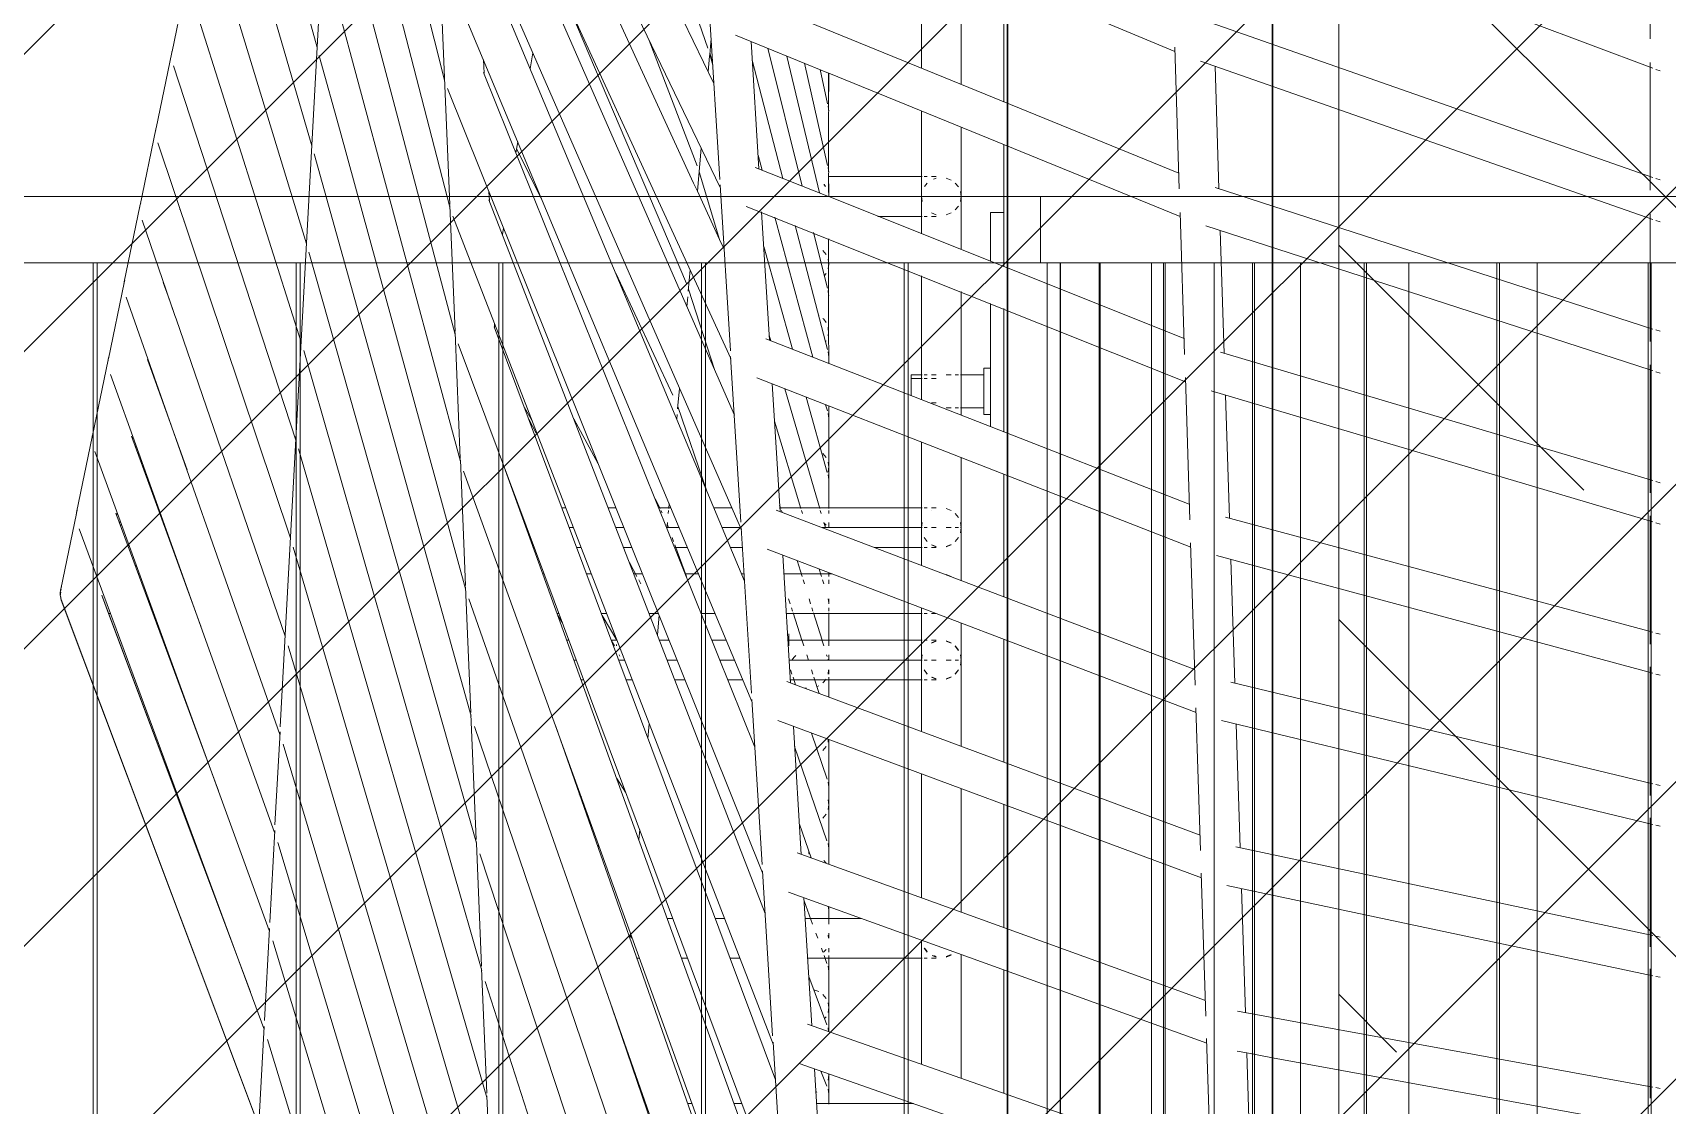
# Model space of a CAD drawing. Header units: millimetres. Extents: x 886808 to 1650903, y -1008069 to 230892.
# Drawn here: x 1018786 to 1020020, y -354646 to -353836 of the extents above; entities that cross this region are included whole.
import ezdxf

# ---------------------------------------------------------------- set-up
doc = ezdxf.new("R2010")
doc.units = ezdxf.units.MM
doc.linetypes.add('ACAD_ISO07W100', pattern=[3, 0, -3])
doc.linetypes.add('CENTER', pattern=[2, 1.25, -0.25, 0.25, -0.25])
doc.layers.get('0').update_dxf_attribs({"lineweight": 0})
for name, color, linetype, lineweight in [('0.NETMANHNHAT-0.05', 251, 'Continuous', 0), ('03- Net Cua- 153', 153, 'Continuous', 9), ('8l NET TO', 8, 'Continuous', 9), ('A-Wall', 113, 'Continuous', 30), ('A_Dim', 8, 'Continuous', 5)]:
    doc.layers.add(name, color=color, linetype=linetype, lineweight=lineweight)

# ---------------------------------------------------------------- blocks, each defined once
blk = doc.blocks.new('A$C62D649C3')
at = {"transparency": 33554636}
for p, q in [((3751.2, 5299.5), (3811.1, 6407.1)), ((3887.8, 6179.9), (4078.4, 5785.4)), ((3892.1, 6102.5), (4083.3, 5706.9)), ((3865.1, 6070.5), (4091.2, 5577.6)), ((3810.5, 6046.4), (3875.1, 5787.9)), ((3718.3, 6031.6), (3779, 5812.4)), ((3792.3, 6029.3), (3879.1, 5691.9)), ((4093.9, 5534.9), (3896.8, 5985.6)), ((3706.4, 5973.4), (3775, 5738.3)), ((3788.4, 5955), (3883.1, 5595.8)), ((4086.8, 5951.3), (4426.4, 5809.6)), ((4063.2, 5710.1), (3962, 5930.6)), ((4441.7, 5926.7), (4787.1, 5796.9)), ((3694.5, 5915.2), (3770.9, 5664.2)), ((4785.1, 5819), (4785.1, 5914.9)), ((4500.1, 5814.9), (4500.1, 5904.8)), ((3875.1, 5789.9), (3871.1, 5885.4)), ((4101.6, 5409.5), (3900.7, 5889.6)), ((4046.3, 5892.7), (4073.9, 5811.9)), ((4235.1, 5889.4), (4235.1, 5797)), ((3784.5, 5880.8), (3887.1, 5499.8)), ((3873.3, 5877.8), (4107.2, 5318.7)), ((4265.1, 5876.9), (4265.1, 5784.7)), ((3669.5, 5809.6), (3681.3, 5866.9)), ((4297.3, 5863.5), (4297.3, 5771.6)), ((4300.1, 5770.4), (4300.1, 5862.3)), ((3682.6, 5856.9), (3766.9, 5590.1)), ((3919.7, 5858.8), (4099.2, 5448.2)), ((3964.3, 5854.3), (4057.7, 5634.3)), ((4101.8, 5851.4), (4429.3, 5717.6)), ((4082.9, 5712.8), (4075.2, 5838.2)), ((4453, 5831.4), (4787.1, 5714.4)), ((4029.7, 5817.8), (4065.8, 5723.1)), ((4075.3, 5807.3), (4076.3, 5819.2)), ((4094.8, 5821.9), (4165, 5793.2)), ((4112.5, 5720.9), (4106.5, 5817.1)), ((4119.1, 5811.9), (4145, 5707.9)), ((4429.7, 5705.7), (4426.3, 5812.7)), ((3657.5, 5751.6), (3669.3, 5808.8)), ((3669.3, 5808.8), (3669.4, 5809.2)), ((3669.3, 5808.2), (3669.3, 5808.8)), ((3669.4, 5809.2), (3669.8, 5810.4)), ((3670.7, 5798.7), (3762.9, 5516)), ((3780.6, 5806.2), (3780.6, 5806.5)), ((3780.6, 5806.2), (3796.3, 5749.3)), ((3905, 5793.1), (3904.5, 5803.2)), ((3939.7, 5796.5), (3941.7, 5808.5)), ((4074.1, 5794.4), (4075.1, 5805.9)), ((4075.1, 5805.9), (4075.3, 5807.3)), ((4075.3, 5807.3), (4077.6, 5799.1)), ((4077.5, 5800.8), (4075.4, 5808.6)), ((4107.4, 5802.9), (4130.6, 5713.7)), ((4133.6, 5806), (4158.1, 5702.7)), ((4146.8, 5800.6), (4164.2, 5723.5)), ((4445.7, 5802.3), (4787.1, 5682.7)), ((4785.1, 5704.7), (4785.1, 5801.1)), ((3879.1, 5694), (3875.1, 5789.5)), ((4109.4, 5284.1), (3904.7, 5793.6)), ((4158.7, 5795.8), (4164.2, 5769.9)), ((4165, 5793.2), (4165, 5765)), ((4165, 5793.2), (4165, 5765)), ((4165.1, 5793.2), (4165, 5765)), ((4165, 5793.2), (4165.1, 5793.2)), ((4165.1, 5793.2), (4430.4, 5684.8)), ((4459.7, 5706), (4456.8, 5798.4)), ((4789.5, 5796), (4792.6, 5794.8)), ((3877.4, 5781.5), (4115.2, 5189.3)), ((4500.1, 5692.9), (4500.1, 5783.2)), ((4164.6, 5768.2), (4165.1, 5764.5)), ((4165, 5764), (4165.1, 5764.5)), ((4165, 5764), (4165, 5718.6)), ((4235.1, 5764.6), (4235.1, 5715)), ((3645.5, 5693.5), (3657.3, 5750.8)), ((3657.3, 5750.1), (3657.4, 5751.2)), ((3657.4, 5751.2), (3657.8, 5752.5)), ((3796.3, 5749.3), (3891.1, 5403.7)), ((4265.1, 5752.3), (4265.1, 5700)), ((3658.8, 5740.5), (3758.9, 5441.9)), ((3929.1, 5733), (3930.5, 5741.2)), ((4297.3, 5739.2), (4297.3, 5647.1)), ((4300.1, 5645.9), (4300.1, 5738)), ((3776.7, 5732.2), (3895.2, 5307.7)), ((3948.7, 5697.6), (3929.6, 5736.2)), ((4066, 5704.1), (4068.9, 5736.6)), ((4111.8, 5731.3), (4114.9, 5719.9)), ((4067.3, 5718.7), (4082.8, 5667.4)), ((4109.7, 5722), (4165, 5699.9)), ((4164.6, 5721.8), (4165.1, 5718.1)), ((4164.6, 5715), (4235.6, 5715)), ((4165.1, 5718.1), (4165, 5717.6)), ((4165, 5717.6), (4165, 5715)), ((4165, 5715), (4165.1, 5704.5)), ((4165, 5715), (4165, 5703)), ((4235.1, 5715), (4235.1, 5700)), ((4237.1, 5715), (4239.5, 5715)), ((4242.6, 5715), (4246.2, 5715)), ((4244.1, 5713), (4246.2, 5713.8)), ((4253.9, 5713.8), (4257.6, 5712.4)), ((4789.5, 5713.6), (4792.6, 5712.5)), ((3909, 5697), (3908.7, 5703.5)), ((3909.2, 5702.3), (3908.7, 5702.6)), ((4066, 5704.1), (4063.2, 5710.1)), ((4082.7, 5667.5), (4066, 5704.1)), ((4090.9, 5583.5), (4083.1, 5708.7)), ((4161.5, 5709.1), (4162.8, 5707.5)), ((4161.6, 5709.1), (4161.6, 5709.1)), ((4162.7, 5707.5), (4161.6, 5709.1)), ((4164.7, 5700), (4164.9, 5700)), ((4164.7, 5700), (4235.6, 5700)), ((4165, 5699.9), (4164.9, 5700)), ((4165, 5700), (4165, 5699.9)), ((4165.1, 5700), (4165, 5699.9)), ((4165.1, 5700), (4165, 5700)), ((4165, 5699.9), (4165.1, 5699.9)), ((4165.1, 5700), (4165.1, 5704.5)), ((4165.1, 5700), (4165.1, 5699.9)), ((4165.1, 5699.9), (4433.3, 5592.7)), ((4235.1, 5700), (4235.6, 5700)), ((4235.6, 5696.3), (4235.1, 5700)), ((4235.1, 5700), (4235.1, 5671.9)), ((4237.1, 5700), (4239.5, 5700)), ((4237.1, 5700), (4239.5, 5700)), ((4237.4, 5707.5), (4239.5, 5710.1)), ((4242.6, 5700), (4246.2, 5700)), ((4242.6, 5700), (4246.2, 5700)), ((4253.9, 5700), (4257.6, 5700)), ((4260.7, 5710.1), (4263.1, 5707.2)), ((4260.7, 5700), (4263.1, 5700)), ((4264.6, 5703.7), (4265.1, 5700)), ((4264.6, 5700), (4265.1, 5700)), ((4265.1, 5700), (4264.6, 5696.3)), ((4265.1, 5700), (4265.1, 5659.9)), ((4456.9, 5706.9), (4787.1, 5599.9)), ((3633.5, 5635.5), (3645.3, 5692.7)), ((3645.3, 5693.1), (3645.9, 5694.6)), ((3645.3, 5692), (3645.3, 5693.1)), ((3675.4, 5690.1), (3675.5, 5690.6)), ((3883.1, 5598.1), (3879.1, 5693.3)), ((4117.1, 5158.7), (3908.7, 5697.6)), ((4102.8, 5692.4), (4434.4, 5560)), ((4120.4, 5591.5), (4114.5, 5688.3)), ((4246.2, 5686.2), (4242.6, 5687.6)), ((4257.6, 5687.6), (4253.9, 5686.2)), ((4263.1, 5692.8), (4260.7, 5689.9)), ((4287.3, 5651), (4287.3, 5687.9)), ((4297.3, 5687.9), (4287.3, 5687.9)), ((4433.7, 5580.8), (4430.3, 5688)), ((3671.6, 5610.2), (3646.9, 5682.2)), ((3678.6, 5681.3), (3678.4, 5681.2)), ((3881.4, 5685.2), (3912.8, 5604)), ((3918.8, 5671.4), (3919.6, 5676.2)), ((4124.5, 5684.3), (4153.1, 5578.7)), ((4139.7, 5678.2), (4164.1, 5584.4)), ((4202.3, 5685), (4235.6, 5685)), ((4237.1, 5685), (4239.5, 5685)), ((4242.6, 5685), (4246.2, 5685)), ((4449.7, 5677.8), (4785.1, 5569.1)), ((4785.1, 5590.5), (4785.1, 5687)), ((4789.5, 5681.8), (4792.6, 5680.8)), ((3683.4, 5667.2), (3683.3, 5667.1)), ((3684.2, 5664.5), (3684.2, 5664.7)), ((4086.2, 5660.1), (4082.8, 5667.4)), ((4153.7, 5672.7), (4164.1, 5630.8)), ((4165, 5649.2), (4165, 5668.1)), ((4165, 5667.6), (4165.1, 5668.1)), ((4463.7, 5581.5), (4460.7, 5674.2)), ((3772.8, 5657.9), (3899.2, 5211.6)), ((4116.1, 5662.2), (4137.9, 5584.7)), ((4160.7, 5659.1), (4163.1, 5656.1)), ((4164.6, 5652.7), (4165.1, 5649)), ((4500.1, 5570.7), (4500.1, 5661.4)), ((4047.6, 5550), (4004.4, 5642)), ((4059.1, 5628.4), (4060.6, 5644.5)), ((4163.1, 5641.8), (4161.8, 5640.2)), ((4165.1, 5649), (4164.6, 5645.3)), ((4165, 5648.7), (4165, 5625.6)), ((4235.1, 5640.2), (4235.1, 5546.7)), ((3621.5, 5577.5), (3633.3, 5634.7)), ((3633.2, 5633.9), (3633.3, 5635.1)), ((3633.3, 5635.1), (3633.9, 5636.7)), ((3666.5, 5624.8), (3662.9, 5635)), ((3663.6, 5633), (3663.7, 5633.4)), ((4059.3, 5630), (4079.1, 5568.7)), ((4164.6, 5629), (4165, 5625.6)), ((4265.1, 5628.2), (4265.1, 5535)), ((3635, 5623.9), (3750.9, 5293.8)), ((3666.6, 5624.8), (3666.5, 5624.8)), ((3670.4, 5613.8), (3666.5, 5624.8)), ((3670.4, 5613.8), (3670.4, 5613.8)), ((4058.1, 5616.7), (4058.8, 5624.3)), ((4165, 5625.6), (4165.1, 5625.3)), ((4165, 5625.1), (4165.1, 5625.3)), ((4165, 5625.1), (4165, 5597)), ((4287.3, 5619.3), (4287.3, 5526.3)), ((4297.3, 5615.3), (4297.3, 5522.4)), ((4300.1, 5521.3), (4300.1, 5614.2)), ((3671.6, 5610.2), (3671.6, 5610.2)), ((3672.5, 5607.7), (3671.6, 5610.2)), ((3672.5, 5607.7), (3754.9, 5367.9)), ((4124.9, 5033.1), (3912.7, 5601.5)), ((3913, 5601), (3912.8, 5604)), ((3912.8, 5604), (4123.2, 5059.8)), ((4157.6, 5610.2), (4157.4, 5610.3)), ((4161.4, 5607.3), (4160.7, 5607.9)), ((4163.1, 5604.9), (4161.4, 5607.3)), ((4164.8, 5600.7), (4164.6, 5601.3)), ((3887, 5502.2), (3883.1, 5597.3)), ((3885.5, 5588.8), (3916.4, 5505.9)), ((4117.6, 5592.6), (4437.3, 5467.7)), ((4120.2, 5595.3), (4121.5, 5591.1)), ((4162.6, 5590.1), (4163.1, 5591)), ((4164.6, 5594.7), (4165, 5597)), ((4165, 5597), (4164.8, 5600.7)), ((4165, 5597), (4165.1, 5579)), ((4789.5, 5599.2), (4792.6, 5598.2)), ((3609.5, 5519.5), (3621.3, 5576.6)), ((3621.2, 5575.8), (3621.3, 5577.1)), ((3621.3, 5577.1), (3621.9, 5578.8)), ((3680.8, 5493.7), (3650.9, 5577)), ((3768.9, 5583.7), (3903.2, 5115.6)), ((4098.9, 5454.2), (4091.1, 5579.2)), ((4164.6, 5582.6), (4165.1, 5579)), ((4165.1, 5574.1), (4165.1, 5579)), ((4460.8, 5582.4), (4787.1, 5485.5)), ((3623.1, 5565.7), (3644.4, 5506.3)), ((3651.6, 5575.1), (3651.8, 5576.1)), ((3654.6, 5568.1), (3654.2, 5567.8)), ((4235.6, 5565.4), (4227.3, 5565.4)), ((4227.3, 5565.4), (4227.3, 5549.8)), ((4239.5, 5565.4), (4237.1, 5565.4)), ((4246.2, 5565.4), (4242.6, 5565.4)), ((4253.9, 5565.4), (4257.6, 5565.4)), ((4260.7, 5565.4), (4263.1, 5565.4)), ((4264.6, 5565.4), (4282.3, 5565.4)), ((4287.3, 5570.4), (4282.3, 5570.4)), ((4282.3, 5570.4), (4282.3, 5535.5)), ((4785.1, 5476.2), (4785.1, 5573)), ((4785.1, 5569.1), (4787.1, 5568.5)), ((4789.5, 5567.7), (4792.6, 5566.7)), ((3657.4, 5560.1), (3657.1, 5559.9)), ((3658.9, 5554.8), (3659, 5555.5)), ((4051.1, 5539.6), (4052.5, 5555)), ((4110.8, 5563), (4438.4, 5435.1)), ((4128.4, 5462.1), (4122.5, 5558.5)), ((4132.1, 5554.7), (4158.4, 5464.5)), ((4235.6, 5562.5), (4227.3, 5562.5)), ((4239.5, 5562.5), (4237.1, 5562.5)), ((4246.2, 5562.5), (4242.6, 5562.5)), ((4437.7, 5455.9), (4434.3, 5563.3)), ((4453.7, 5553.3), (4787.1, 5454.3)), ((3662.6, 5545.3), (3662.3, 5545.1)), ((3941.3, 5530.5), (3935.5, 5540.6)), ((4051.3, 5541.3), (4073.2, 5477.4)), ((4148.1, 5548.5), (4164, 5491.7)), ((4162.8, 5542.7), (4164.1, 5538.1)), ((4165.1, 5532.6), (4165.1, 5541.8)), ((4246.2, 5544.2), (4242.6, 5544.2)), ((4253.9, 5540.5), (4257.6, 5540.5)), ((4260.7, 5540.5), (4263.1, 5540.5)), ((4264.6, 5540.5), (4282.3, 5540.5)), ((4467.7, 5457), (4464.7, 5550)), ((4500.1, 5448.3), (4500.1, 5539.5)), ((3667.8, 5530.5), (3667.6, 5530.3)), ((3944.4, 5521.4), (3938.8, 5531.8)), ((3991.2, 5498.1), (3972.8, 5532)), ((4050.4, 5531.9), (4050.8, 5535.4)), ((4124.2, 5530.4), (4144.2, 5464.5)), ((4164.6, 5536.2), (4165.1, 5532.6)), ((4165.1, 5495.8), (4165.1, 5532.6)), ((4287.3, 5535.5), (4282.3, 5535.5)), ((3597.5, 5461.4), (3609.3, 5518.6)), ((3609.2, 5517.7), (3609.3, 5519)), ((3609.3, 5519), (3610, 5521)), ((3654.7, 5475.7), (3639, 5518.9)), ((3639.6, 5517.1), (3639.9, 5518.7)), ((3611.2, 5507.4), (3631.3, 5452.4)), ((3642.6, 5511.3), (3641.9, 5510.8)), ((3644.4, 5506.3), (3643.8, 5505.7)), ((3644.4, 5506.2), (3643.8, 5505.7)), ((3644.4, 5506.3), (3644.4, 5506.2)), ((3644.4, 5506.2), (3655.2, 5476.1)), ((3677.6, 5502.5), (3677.6, 5502.6)), ((3764.9, 5509.4), (3907.2, 5019.6)), ((3916.5, 5505.9), (3916.4, 5505.9)), ((3916.5, 5505.9), (4131.2, 4930.4)), ((4160.7, 5505.9), (4163.1, 5502.9)), ((4235.1, 5514.5), (4235.1, 5421.4)), ((4265.1, 5450), (4265.1, 5502.8)), ((3646.1, 5499.4), (3646.4, 5500.7)), ((3891, 5406.3), (3887.1, 5501.2)), ((3889.5, 5492.5), (4139.2, 4801)), ((4132.6, 4907.5), (3921, 5493.6)), ((4164.6, 5499.5), (4165.1, 5495.8)), ((4165.1, 5495.8), (4164.6, 5492.1)), ((4165.1, 5495.8), (4165.1, 5486.2)), ((4297.3, 5490.2), (4297.3, 5397.7)), ((4164.6, 5489.8), (4165.1, 5486.2)), ((4165.1, 5465), (4165.1, 5486.2)), ((4300.1, 5396.6), (4300.1, 5489.1)), ((4789.5, 5484.8), (4792.6, 5483.8)), ((3655.2, 5476.1), (3654.7, 5475.7)), ((3655.2, 5476.1), (3654.7, 5475.7)), ((3654.7, 5475.7), (3654.7, 5475.7)), ((3691.4, 5374.8), (3654.7, 5475.7)), ((3655.2, 5476.1), (3655.2, 5476.1)), ((3655.2, 5476.1), (3746.9, 5219.8)), ((4037.8, 5464.5), (4034.1, 5471.6)), ((4044.4, 5464.5), (4044.7, 5468.2)), ((4128.1, 5467), (4128.9, 5464.5)), ((3585.5, 5403.4), (3597.3, 5460.5)), ((3597.2, 5459.6), (3597.3, 5461)), ((3597.3, 5461), (3598, 5463.1)), ((3704.5, 5251.2), (3627, 5460.9)), ((3627.6, 5459.2), (3628.1, 5461.2)), ((3630.5, 5454.5), (3629.7, 5453.7)), ((3630.5, 5454.4), (3629.7, 5453.7)), ((3931.7, 5465), (3931.4, 5465)), ((3966.6, 5465), (3963.7, 5465)), ((4004.5, 5465), (3998.7, 5465)), ((4046, 5465), (4036.7, 5465)), ((4039.5, 5461.1), (4038.5, 5463)), ((4043.1, 5450.8), (4043.4, 5453.9)), ((4044, 5460.6), (4044.2, 5463)), ((4091.9, 5465), (4078.4, 5465)), ((4125.5, 5463.2), (4441.4, 5342.8)), ((4235.6, 5465), (4128.3, 5465)), ((4129.4, 5463), (4129.9, 5461.5)), ((4144.6, 5463), (4145.3, 5460.6)), ((4158.8, 5463), (4159.5, 5460.6)), ((4161.5, 5453.9), (4162.6, 5450)), ((4161.5, 5453.7), (4163.1, 5451.9)), ((4165.1, 5464.5), (4165.1, 5465)), ((4165.1, 5463), (4165.1, 5460.6)), ((4165.1, 5453.9), (4165.1, 5450)), ((4235.6, 5453.9), (4235.1, 5450)), ((4239.5, 5465), (4237.1, 5465)), ((4246.2, 5465), (4242.6, 5465)), ((4242.6, 5463), (4242.6, 5463)), ((4242.7, 5463), (4242.6, 5462.9)), ((4257.6, 5463), (4253.9, 5464.5)), ((4257.6, 5462.9), (4253.9, 5464.4)), ((4263.1, 5457.5), (4260.7, 5460.6)), ((4263.1, 5457.5), (4260.7, 5460.6)), ((4260.7, 5460.6), (4260.7, 5460.6)), ((4265.1, 5450), (4264.6, 5453.9)), ((4464.7, 5457.8), (4787.1, 5371)), ((4785.1, 5362), (4785.1, 5458.9)), ((4789.5, 5453.5), (4792.6, 5452.6)), ((3599.4, 5449.1), (3623.1, 5385)), ((3631.3, 5452.4), (3630.4, 5451.6)), ((3631.3, 5452.4), (3630.4, 5451.5)), ((3631.3, 5452.4), (3631.3, 5452.4)), ((3631.3, 5452.4), (3742.9, 5145.8)), ((3667.7, 5441.2), (3667.2, 5441.4)), ((3937.3, 5450), (3936.8, 5450)), ((3972.4, 5450), (3969.3, 5450)), ((4010.5, 5450), (4004.5, 5450)), ((4052.3, 5450), (4042.8, 5450)), ((4043.3, 5452.6), (4044.2, 5450)), ((4047, 5442.5), (4048.1, 5439.4)), ((4098.4, 5450), (4084.7, 5450)), ((4106.9, 5324.9), (4099.1, 5449.7)), ((4235.6, 5450), (4160.1, 5450)), ((4235.6, 5450), (4235.1, 5450)), ((4239.5, 5450), (4237.1, 5450)), ((4239.5, 5450), (4237.1, 5450)), ((4237.1, 5442.5), (4239.5, 5439.4)), ((4246.2, 5450), (4242.6, 5450)), ((4246.2, 5450), (4242.6, 5450)), ((4253.9, 5450), (4257.6, 5450)), ((4260.7, 5450), (4263.1, 5450)), ((4260.7, 5439.4), (4263.1, 5442.5)), ((4260.7, 5439.4), (4263.1, 5442.5)), ((4264.6, 5450), (4265.1, 5450)), ((4264.6, 5446.1), (4265.1, 5450)), ((4265.1, 5450), (4265.1, 5410)), ((3636.9, 5436.9), (3636.2, 5436.1)), ((3669.9, 5435), (3669.5, 5435)), ((3761, 5435.1), (3911.2, 4923.6)), ((3942.9, 5435), (3942.2, 5435)), ((3978.2, 5435), (3974.9, 5435)), ((4016.5, 5435), (4010.3, 5435)), ((4058.6, 5435), (4048.8, 5435)), ((4049, 5437), (4057.7, 5413)), ((4100.1, 5435), (4091, 5435)), ((4118.8, 5433.6), (4442.4, 5310.3)), ((4136.4, 5332.6), (4130.5, 5429.2)), ((4235.6, 5435), (4199.4, 5435)), ((4239.5, 5435), (4237.1, 5435)), ((4239.5, 5439.4), (4239.5, 5439.4)), ((4242.6, 5437), (4246.2, 5435.5)), ((4246.2, 5435), (4242.6, 5435)), ((4242.7, 5437), (4246.2, 5435.6)), ((4253.9, 5435.6), (4257.6, 5437.1)), ((4253.9, 5435.5), (4257.6, 5437)), ((4260.7, 5439.4), (4260.7, 5439.4)), ((4441.7, 5331), (4438.3, 5438.5)), ((4457.7, 5428.8), (4787.1, 5340)), ((3642.6, 5421.3), (3641.9, 5420.6)), ((3642.6, 5421.3), (3641.9, 5420.6)), ((3675, 5420.8), (3674.6, 5420.9)), ((4020.4, 5413), (4014.7, 5423.5)), ((4141.3, 5425.1), (4145, 5413)), ((4158, 5418.7), (4159.7, 5413)), ((4471.7, 5332.5), (4468.7, 5425.8)), ((4500.1, 5325.6), (4500.1, 5417.4)), ((3585.3, 5402.9), (3586.1, 5405.2)), ((3644, 5415), (3644.9, 5415)), ((3676.8, 5415), (3677.1, 5415)), ((3895, 5310.4), (3891.1, 5405.2)), ((3949.4, 5415), (3950.4, 5415)), ((3982.4, 5415), (3985.9, 5415)), ((4018, 5415), (4024.6, 5415)), ((4023.4, 5407.5), (4021.7, 5410.6)), ((4056.8, 5415), (4067, 5415)), ((4099.3, 5415), (4101.3, 5415)), ((4131.3, 5415), (4167.7, 5415)), ((4145.8, 5410.6), (4146.8, 5407.5)), ((4160.5, 5410.6), (4161.4, 5407.5)), ((4165.1, 5416), (4165.1, 5413)), ((4165.1, 5410.6), (4165.1, 5407.5)), ((4257.6, 5413), (4253.9, 5414.5)), ((3585.1, 5400.3), (3585.3, 5402.9)), ((3585.1, 5400.3), (3585.1, 5400)), ((3585.1, 5400), (3585.1, 5399.9)), ((3585.1, 5399), (3585.1, 5399.9)), ((3585.5, 5397.2), (3585.1, 5399)), ((3585.5, 5401.1), (3585.2, 5400)), ((3585.2, 5400), (3585.3, 5399.3)), ((3585.3, 5398.4), (3585.5, 5397.2)), ((3585.4, 5398.2), (3585.5, 5396.4)), ((3585.5, 5396.4), (3585.6, 5396.2)), ((3585.6, 5396.2), (3585.6, 5396.1)), ((3585.6, 5396.1), (3585.7, 5396)), ((3585.8, 5395.2), (3585.7, 5396)), ((3585.7, 5395.9), (3585.8, 5395.6)), ((3585.8, 5403), (3585.8, 5402.9)), ((3585.8, 5402.9), (3585.8, 5402.9)), ((3586, 5402.9), (3585.8, 5402.9)), ((3585.8, 5395.6), (3735.5, 4996.7)), ((3585.8, 5395.2), (3735.9, 4995.1)), ((3720, 5122.9), (3616.5, 5399)), ((3616.9, 5397.4), (3621.6, 5385)), ((3893.6, 5396.2), (4147.2, 4671.5)), ((4134.9, 5396.1), (4136, 5392.5)), ((4150.3, 5396.1), (4151.5, 5392.5)), ((4164.7, 5396.1), (4165.1, 5393.7)), ((4164.7, 5396.1), (4165.1, 5393.4)), ((4165.1, 5393.7), (4165, 5393.6)), ((4165.1, 5393.7), (4165.1, 5396.1)), ((4165.1, 5392.5), (4165.1, 5393.4)), ((3621.6, 5385), (3623.1, 5385)), ((3621.6, 5385), (3728.6, 5099.5)), ((3623.1, 5385), (3720, 5122.9)), ((3655.1, 5385), (3655.8, 5385)), ((3687.7, 5385), (3687.8, 5385)), ((3960.2, 5385), (3961.6, 5385)), ((3964.1, 5378.1), (3960.8, 5383.5)), ((3993.6, 5385), (3997.5, 5385)), ((4005.2, 5365), (3994.1, 5383.6)), ((4029.6, 5385), (4036.6, 5385)), ((4035.8, 5369.1), (4037.1, 5383.8)), ((4068.9, 5385), (4079.5, 5385)), ((4133.2, 5385), (4235.6, 5385)), ((4137, 5389.4), (4137.8, 5387)), ((4138.3, 5385.5), (4144.9, 5365)), ((4152.4, 5389.4), (4153.2, 5387)), ((4153.6, 5385.5), (4160.1, 5365)), ((4165.1, 5389.4), (4165.1, 5387)), ((4165.1, 5385.5), (4165.1, 5365)), ((4235.1, 5389.3), (4235.1, 5296)), ((4237.1, 5385), (4239.5, 5385)), ((4242.6, 5385), (4246.2, 5385)), ((4135.1, 5369.8), (4135.1, 5365)), ((4265.1, 5350), (4265.1, 5377.9)), ((4789.5, 5370.3), (4792.6, 5369.5)), ((3757.1, 5360.8), (3915.2, 4827.5)), ((3969, 5365), (3967.5, 5365)), ((4005.2, 5365), (4001, 5365)), ((4003.5, 5360.6), (4001.3, 5364.5)), ((4004.9, 5360.6), (4005, 5361.7)), ((4044.7, 5365), (4037.3, 5365)), ((4087.9, 5365), (4076.9, 5365)), ((4235.6, 5365), (4134.4, 5365)), ((4135.1, 5364.5), (4135.1, 5360.6)), ((4145.1, 5364.5), (4146.3, 5360.6)), ((4160.2, 5364.5), (4161.4, 5360.6)), ((4165.1, 5364.5), (4165.1, 5360.6)), ((4239.5, 5365), (4237.1, 5365)), ((4246.2, 5365), (4242.6, 5365)), ((4246.2, 5364.4), (4242.6, 5362.9)), ((4246.2, 5364.2), (4242.6, 5362.7)), ((4257.6, 5362.9), (4253.9, 5364.4)), ((4257.6, 5362.7), (4253.9, 5364.2)), ((4263.1, 5357.5), (4260.7, 5360.6)), ((4263.1, 5357.3), (4260.7, 5360.4)), ((4297.3, 5365.6), (4297.3, 5272.9)), ((4300.1, 5271.8), (4300.1, 5364.5)), ((3974.6, 5350), (3972.9, 5350)), ((4011, 5350), (4006.6, 5350)), ((4007.5, 5353), (4007.1, 5353.9)), ((4050.7, 5350), (4043.1, 5350)), ((4094.2, 5350), (4082.9, 5350)), ((4235.6, 5350), (4135.4, 5350)), ((4136.3, 5342.5), (4137.4, 5339.4)), ((4137.5, 5350.3), (4139.5, 5352.7)), ((4139.5, 5352.7), (4140.4, 5353.4)), ((4148.5, 5353.9), (4149.8, 5350)), ((4152.2, 5342.5), (4153.2, 5339.4)), ((4163.5, 5353.9), (4163.9, 5352.6)), ((4164.6, 5350.6), (4164.6, 5350)), ((4165, 5342.5), (4164.6, 5339.4)), ((4165.1, 5353.9), (4165.1, 5350)), ((4165.1, 5342.5), (4165.1, 5339.4)), ((4235.6, 5353.8), (4235.1, 5350)), ((4235.6, 5350), (4235.1, 5350)), ((4235.6, 5353.9), (4235.6, 5353.8)), ((4239.5, 5350), (4237.1, 5350)), ((4239.5, 5350), (4237.1, 5350)), ((4237.1, 5342.5), (4239.5, 5339.4)), ((4237.2, 5342.5), (4239.5, 5339.6)), ((4246.2, 5350), (4242.6, 5350)), ((4246.2, 5350), (4242.6, 5350)), ((4253.9, 5350), (4257.6, 5350)), ((4260.7, 5350), (4263.1, 5350)), ((4260.7, 5339.6), (4263.1, 5342.7)), ((4260.7, 5339.4), (4263.1, 5342.5)), ((4264.6, 5353.8), (4264.6, 5353.9)), ((4265.1, 5350), (4264.6, 5353.8)), ((4264.6, 5350), (4265.1, 5350)), ((4264.6, 5346.2), (4265.1, 5350)), ((4264.6, 5346.1), (4264.6, 5346.2)), ((4265.1, 5284.8), (4265.1, 5350)), ((4785.1, 5247.7), (4785.1, 5344.8)), ((3980.2, 5335), (3978.3, 5335)), ((4016.8, 5335), (4012.2, 5335)), ((4056.7, 5335), (4048.9, 5335)), ((4100.4, 5335), (4088.9, 5335)), ((4133.4, 5333.8), (4140.1, 5331.3)), ((4235.6, 5335), (4136.3, 5335)), ((4138.2, 5337), (4140.1, 5331.3)), ((4140.1, 5331.3), (4144.1, 5329.8)), ((4146.2, 5329), (4144.1, 5329.8)), ((4154, 5337), (4158, 5324.7)), ((4157.6, 5330.4), (4156.3, 5329.9)), ((4163.1, 5335.6), (4160.7, 5332.7)), ((4165.1, 5337), (4165.1, 5322)), ((4239.5, 5335), (4237.1, 5335)), ((4246.2, 5335), (4242.6, 5335)), ((4242.7, 5337), (4246.2, 5335.6)), ((4243.3, 5337), (4246.2, 5335.8)), ((4253.9, 5335.8), (4257.6, 5337.3)), ((4253.9, 5335.6), (4257.6, 5337.1)), ((4468.6, 5333.3), (4787.1, 5256.5)), ((4789.5, 5339.4), (4792.6, 5338.5)), ((4114.8, 5195.6), (4107.1, 5320.3)), ((4148.3, 5328.8), (4146.2, 5329)), ((4146.2, 5329), (4158, 5324.7)), ((4158, 5324.7), (4445.4, 5217.8)), ((3899, 5214.5), (3895.1, 5309.1)), ((4445.7, 5206.1), (4442.3, 5313.8)), ((3747.2, 5225.6), (3751, 5295.7)), ((3897.7, 5299.9), (4155.2, 4542.1)), ((4140.4, 4781.8), (3958.8, 5300.6)), ((4028.7, 5290.8), (4029.7, 5301.7)), ((4126.8, 5304.2), (4446.4, 5185.4)), ((4144.4, 5203.2), (4138.5, 5299.9)), ((4152.2, 5294.8), (4163.9, 5259.9)), ((4461.7, 5304.3), (4787.1, 5225.8)), ((4475.7, 5208.1), (4472.7, 5301.6)), ((4500.1, 5202.9), (4500.1, 5295)), ((3753.3, 5286.5), (3919.2, 4731.5)), ((4139.4, 5284.7), (4163.8, 5213.5)), ((4163.1, 5284.6), (4160.7, 5281.7)), ((4164.8, 5290.1), (4164.6, 5288)), ((4165.1, 5254.2), (4165.1, 5290)), ((4157.6, 5279.4), (4157.4, 5279.4)), ((4011.8, 5250.3), (4005.2, 5260.5)), ((4164.6, 5257.8), (4165.1, 5254.2)), ((4235.1, 5264), (4235.1, 5170.4)), ((4789.5, 5255.9), (4792.6, 5255.2)), ((3976.9, 5250.7), (3975.7, 5252.3)), ((3978.2, 5247), (3976.9, 5248.9)), ((4164.6, 5244.3), (4165.1, 5240.6)), ((4165.1, 5240.6), (4165.1, 5254.2)), ((4265.1, 5252.8), (4265.1, 5159.6)), ((4163.1, 5233.6), (4160.7, 5230.6)), ((4165.1, 5240.6), (4164.6, 5237)), ((4165.1, 5240.6), (4165.1, 5207.8)), ((4297.3, 5240.9), (4297.3, 5147.9)), ((4300.1, 5146.9), (4300.1, 5239.8)), ((3743.2, 5151.8), (3747, 5221.3)), ((4021.8, 5214.4), (4022.5, 5221.7)), ((4143, 5226), (4152, 5200.5)), ((4785.1, 5133.5), (4785.1, 5230.7)), ((4789.5, 5225.2), (4792.6, 5224.5)), ((3749.4, 5212.2), (3923.2, 4635.5)), ((3899.2, 5211.6), (3899.1, 5213.1)), ((3903, 5118.7), (3899.2, 5211.6)), ((3991.2, 5209), (3991.4, 5210.5)), ((4164.6, 5211.5), (4165.1, 5207.8)), ((4165.1, 5195.8), (4165.1, 5207.8)), ((4472.5, 5208.8), (4787.1, 5142)), ((3901.7, 5203.6), (4163.2, 4412.6)), ((4141.3, 5204.4), (4449.4, 5092.9)), ((4150.1, 5205.3), (4150.1, 5203.9)), ((4150.1, 5203.9), (4150.1, 5205.3)), ((4150.1, 5203.9), (4150.1, 5205.3)), ((4150.1, 5203.9), (4150.1, 5205.3)), ((4150.1, 5203.9), (4150.1, 5205.3)), ((4150.1, 5203.9), (4150.1, 5205.3)), ((4150.1, 5203.9), (4150.1, 5205.3)), ((4150.1, 5203.9), (4150.1, 5205.3)), ((4150.1, 5203.9), (4150.1, 5205.3)), ((4150.2, 5203.6), (4150.7, 5203.6)), ((4161.4, 5198.6), (4163.1, 5196.6)), ((4122.8, 5066.3), (4115.1, 5190.8)), ((4449.7, 5081.1), (4446.3, 5189)), ((4134.8, 5174.8), (4450.4, 5060.6)), ((4152.4, 5073.8), (4146.4, 5170.6)), ((4465.7, 5179.8), (4787.1, 5111.5)), ((4479.7, 5083.7), (4476.7, 5177.5)), ((4500.1, 5080), (4500.1, 5172.5)), ((4146.6, 5168.1), (4153, 5150.5)), ((4164.7, 5164), (4165.1, 5161.4)), ((4165.1, 5163.9), (4165.1, 5161.4)), ((4165.1, 5154.9), (4165.1, 5161.4)), ((3739.3, 5077.9), (3743, 5147.2)), ((4043.3, 5154.9), (4047.5, 5154.9)), ((4079.4, 5154.9), (4086.5, 5154.9)), ((4147.4, 5154.9), (4190, 5154.9)), ((4165.1, 5154.9), (4165.1, 5150.5)), ((3745.5, 5137.9), (3927.2, 4539.5)), ((4015.1, 5140.1), (4015.5, 5143.7)), ((4015.3, 5142.1), (4016.3, 5139.9)), ((4016.3, 5139.9), (4015.3, 5142.1)), ((4019.8, 5131.6), (4019.5, 5132.4)), ((4019.5, 5132.4), (4019.8, 5131.6)), ((4155.4, 5143.7), (4156.9, 5139.9)), ((4159.6, 5132.4), (4160.7, 5129.3)), ((4164.6, 5142.2), (4164.9, 5139.9)), ((4165.1, 5143.7), (4165.1, 5139.9)), ((4165.1, 5132.4), (4165.1, 5129.3)), ((4235.1, 5124.9), (4235.1, 5138.5)), ((4237.2, 5132.4), (4239.5, 5129.5)), ((4237.4, 5132.4), (4239.5, 5129.9)), ((4789.5, 5141.5), (4792.6, 5140.8)), ((3720, 5122.9), (3720, 5122.9)), ((3720, 5122.9), (3738.9, 5071.7)), ((4020.3, 5124.9), (4022.3, 5124.9)), ((4054.2, 5124.9), (4058.7, 5124.9)), ((4090.6, 5124.9), (4098.1, 5124.9)), ((4149.3, 5124.9), (4235.6, 5124.9)), ((4163.1, 5131.5), (4161.2, 5129.3)), ((4161.6, 5126.9), (4163.8, 5120.8)), ((4165.1, 5124.9), (4165.1, 5126.9)), ((4165.1, 5115), (4165.1, 5124.9)), ((4235.1, 5124.9), (4235.1, 5044.8)), ((4237.1, 5124.9), (4239.5, 5124.9)), ((4242.6, 5124.9), (4246.2, 5124.9)), ((4243.3, 5126.9), (4246.2, 5125.7)), ((4244.4, 5126.9), (4246.2, 5126.2)), ((4253.9, 5126.2), (4257.6, 5127.6)), ((4253.9, 5125.7), (4257.6, 5127.2)), ((4265.1, 5127.7), (4265.1, 5034.2)), ((3907, 5022.9), (3903.1, 5117)), ((4150.1, 5111), (4163.7, 5074.4)), ((4164.6, 5118.7), (4165.1, 5115)), ((4165.1, 5087.5), (4165.1, 5115)), ((4297.3, 5116), (4297.3, 5022.9)), ((4300.1, 5021.9), (4300.1, 5115)), ((4785.1, 5019.2), (4785.1, 5116.7)), ((4789.5, 5111), (4792.6, 5110.4)), ((3905.8, 5107.2), (4171.2, 4283.2)), ((4148.2, 4656), (3997.7, 5098.9)), ((4153.8, 5101), (4153.9, 5101)), ((4153.9, 5101), (4157.6, 5099.6)), ((4160.7, 5097.4), (4163.1, 5094.5)), ((4164.6, 5091.1), (4165.1, 5087.5)), ((4165.1, 5087.5), (4164.6, 5083.8)), ((4165.1, 5087.5), (4165.1, 5069.4)), ((4473.6, 5084.8), (4787.1, 5027.5)), ((3735.3, 5004), (3739, 5073.2)), ((4149.2, 5075), (4453.4, 4967.9)), ((4163.1, 5080.5), (4162, 5079.2)), ((4164.6, 5072.3), (4165, 5069.4)), ((3741.6, 5063.5), (3931.2, 4443.5)), ((4130.8, 4937), (4123.1, 5061.3)), ((4453.7, 4956.2), (4450.3, 5064.3)), ((4473.3, 5054.6), (4480.6, 5053.3)), ((4480.6, 5053.3), (4500.1, 5049.7)), ((4483.7, 4959.4), (4480.6, 5053.3)), ((4500.1, 5049.7), (4785.1, 4997.6)), ((4500.1, 4956.9), (4500.1, 5049.7)), ((4142.8, 5045.4), (4264.7, 5002.5)), ((4160.4, 4944.4), (4154.4, 5041.3)), ((4159.3, 5039.6), (4163.7, 5028.1)), ((4165.1, 5036.4), (4164.6, 5032.8)), ((4164.9, 5037.6), (4165.1, 5036.4)), ((4165.1, 5036.4), (4165.1, 5037.6)), ((4165.1, 5036.4), (4165.1, 5022.3)), ((4156.2, 5023.8), (4155.5, 5023.5)), ((4164.6, 5025.9), (4165.1, 5022.3)), ((4165.1, 5015), (4165.1, 5022.3)), ((4789.5, 5027.1), (4792.6, 5026.5)), ((3911, 4927.1), (3907.1, 5021)), ((4026.2, 5015), (4027, 5015)), ((4058.8, 5015), (4059.7, 5015)), ((4059.7, 5015), (4061.9, 5015)), ((4093.8, 5015), (4099.7, 5015)), ((4156.1, 5015), (4229.2, 5015)), ((4165.1, 5015), (4165.1, 5014.5))]:
    blk.add_line(p, q, dxfattribs=at)

msp = doc.modelspace()

# ---------------------------------------------------------------- hatches: boundary and pattern name
at = {"layer": 'A_Dim', "transparency": 33554457}
h = msp.add_hatch(dxfattribs=at)
h.set_pattern_fill('ANSI31', color=256, scale=50)
h.paths.add_polyline_path([(1057771.5, -351410.1), (1012052.5, -351410.1), (1012052.5, -360423), (1057771.5, -360423)])
at = {"layer": 'A_Dim', "transparency": 33554534}
h = msp.add_hatch(dxfattribs=at)
h.set_pattern_fill('GOST_WOOD', color=256, scale=100, angle=45)
h.set_pattern_definition([(135, (-719101.95, -236661.1), (424.26407, 424.26407), [1000, -200]), (135, (-718819.1, -236661.1), (424.26407, 424.26407), [600, -150, 300, -150]), (135, (-718465.55, -236731.8), (424.26407, 424.26407), [1000, -200])])
h.paths.add_polyline_path([(1047371.8, -351860.1), (1045951.6, -351860.1), (1046640.2, -352360.1), (1047371.8, -352360.1)])
h.paths.add_polyline_path([(1047371.8, -352410.1), (1045896.7, -352410.1), (1045896.7, -354960.1), (1047371.8, -354960.1)])
h.paths.add_polyline_path([(1044196.9, -352410.1), (1042671.8, -352410.1), (1042671.8, -354960.1), (1044196.9, -354960.1)])
h.paths.add_polyline_path([(1028121.8, -352410.1), (1026796.8, -352410.1), (1026796.8, -354960.1), (1028121.8, -354960.1)])
h.paths.add_polyline_path([(1026746.8, -352410.1), (1025421.8, -352410.1), (1025421.8, -354960.1), (1026746.8, -354960.1)])
h.paths.add_polyline_path([(1021071.8, -352410.1), (1019771.8, -352410.1), (1019771.8, -354960.1), (1021071.8, -354960.1)])
h.paths.add_polyline_path([(1021121.8, -354960.1), (1022421.8, -354960.1), (1022421.8, -352410.1), (1021121.8, -352410.1)])
h.paths.add_polyline_path([(1023771.8, -352410.1), (1022471.8, -352410.1), (1022471.8, -354960.1), (1023771.8, -354960.1)])
h.paths.add_polyline_path([(1025121.8, -352410.1), (1023821.8, -352410.1), (1023821.8, -354960.1), (1025121.8, -354960.1)])
h.paths.add_polyline_path([(1029546.8, -354960.1), (1030871.8, -354960.1), (1030871.8, -352410.1), (1029546.8, -352410.1)])
h.paths.add_polyline_path([(1029496.8, -352410.1), (1028171.8, -352410.1), (1028171.8, -354960.1), (1029496.8, -354960.1)])
h.paths.add_polyline_path([(1031171.8, -352410.1), (1031171.8, -354960.1), (1032216.8, -354960.1), (1032216.8, -352410.1)])
h.paths.add_polyline_path([(1036621.8, -352410.1), (1035576.8, -352410.1), (1035576.8, -354960.1), (1036621.8, -354960.1)])
h.paths.add_polyline_path([(1036921.8, -354960.1), (1037966.8, -354960.1), (1037966.8, -352410.1), (1036921.8, -352410.1)])
h.paths.add_polyline_path([(1041326.8, -354960.1), (1042371.8, -354960.1), (1042371.8, -352410.1), (1041326.8, -352410.1)])
h.paths.add_polyline_path([(1045846.7, -351860.1), (1044246.9, -351860.1), (1044246.9, -352360.1), (1045846.7, -352360.1)])
h.paths.add_polyline_path([(1046257.6, -351860.1), (1045896.7, -351860.1), (1045896.7, -352360.1), (1046640.2, -352360.1)])
h.paths.add_polyline_path([(1044196.9, -351860.1), (1042671.8, -351860.1), (1042671.8, -352360.1), (1044196.9, -352360.1)])
h.paths.add_polyline_path([(1042371.8, -351860.1), (1041326.8, -351860.1), (1041326.8, -352360.1), (1042371.8, -352360.1)])
h.paths.add_polyline_path([(1041276.8, -351860.1), (1038016.8, -351860.1), (1038016.8, -352360.1), (1041276.8, -352360.1)])
h.paths.add_polyline_path([(1037966.8, -351860.1), (1036921.8, -351860.1), (1036921.8, -352360.1), (1037966.8, -352360.1)])
h.paths.add_polyline_path([(1036621.8, -351860.1), (1035576.8, -351860.1), (1035576.8, -352360.1), (1036621.8, -352360.1)])
h.paths.add_polyline_path([(1035526.8, -351860.1), (1032266.8, -351860.1), (1032266.8, -352360.1), (1035526.8, -352360.1)])
h.paths.add_polyline_path([(1032216.8, -351860.1), (1031171.8, -351860.1), (1031171.8, -352360.1), (1032216.8, -352360.1)])
h.paths.add_polyline_path([(1030871.8, -351860.1), (1029546.8, -351860.1), (1029546.8, -352360.1), (1030871.8, -352360.1)])
h.paths.add_polyline_path([(1029496.8, -351860.1), (1028171.8, -351860.1), (1028171.8, -352360.1), (1029496.8, -352360.1)])
h.paths.add_polyline_path([(1028121.8, -351860.1), (1026796.8, -351860.1), (1026796.8, -352360.1), (1028121.8, -352360.1)])
h.paths.add_polyline_path([(1026746.8, -351860.1), (1025421.8, -351860.1), (1025421.8, -352360.1), (1026746.8, -352360.1)])
h.paths.add_polyline_path([(1025121.8, -351860.1), (1023821.8, -351860.1), (1023821.8, -352360.1), (1025121.8, -352360.1)])
h.paths.add_polyline_path([(1023771.8, -351860.1), (1022471.8, -351860.1), (1022471.8, -352360.1), (1023771.8, -352360.1)])
h.paths.add_polyline_path([(1022421.8, -351860.1), (1021121.8, -351860.1), (1021121.8, -352360.1), (1022421.8, -352360.1)])
h.paths.add_polyline_path([(1021071.8, -351860.1), (1019771.8, -351860.1), (1019771.8, -352360.1), (1021071.8, -352360.1)])

# ---------------------------------------------------------------- linework, layer by layer
at = {"layer": '0.NETMANHNHAT-0.05', "transparency": 33554636}
for p, q in [((1019546.8, -353960.1), (1019546.8, -354010.1)), ((1020721.8, -353960.1), (1019546.8, -353960.1)), ((1019293.8, -354010.1), (1019290.8, -354010.1)), ((1019290.8, -354010.1), (1019290.8, -354972.8)), ((1019293.8, -354972.8), (1019293.8, -354010.1)), ((1019446.8, -354010.1), (1019443.8, -354010.1)), ((1019443.8, -354010.1), (1019443.8, -354972.8)), ((1019446.8, -354972.8), (1019446.8, -354010.1)), ((1020721.8, -354010.1), (1019546.8, -354010.1)), ((1019551.8, -354910.1), (1019551.8, -354010.1)), ((1019561.5, -354010.1), (1019561.5, -354910.1)), ((1019561.9, -354910.1), (1019561.9, -354010.1)), ((1019591, -354010.1), (1019591, -354910.1)), ((1019591.8, -354910.1), (1019591.8, -354010.1)), ((1019630.4, -354010.1), (1019630.4, -354910.1)), ((1019639.6, -354010.1), (1019639.6, -354910.1)), ((1019640.8, -354910.1), (1019640.8, -354010.1)), ((1019677.8, -354010.1), (1019677.8, -354910.1)), ((1019706.7, -354010.1), (1019706.7, -354910.1)), ((1019708.2, -354910.1), (1019708.2, -354010.1)), ((1019742.9, -354010.1), (1019742.9, -354910.1)), ((1019791, -354010.1), (1019791, -354910.1)), ((1019792.8, -354910.1), (1019792.8, -354010.1)), ((1019824.6, -354010.1), (1019824.6, -354910.1)), ((1019891.1, -354010.1), (1019891.1, -354910.1)), ((1019893.2, -354910.1), (1019893.2, -354010.1)), ((1019921.6, -354010.1), (1019921.6, -354910.1)), ((1020005.3, -354010.1), (1020005.3, -354910.1)), ((1020007.7, -354910.1), (1020007.7, -354010.1))]:
    msp.add_line(p, q, dxfattribs=at)
for points in [[(1019546.8, -353960.1), (1015621.8, -353960.1), (1015621.8, -354010.1), (1019546.8, -354010.1)], [(1018831.8, -354972.8), (1018834.8, -354972.8), (1018834.8, -354010.1), (1018831.8, -354010.1)], [(1018984.8, -354972.8), (1018987.8, -354972.8), (1018987.8, -354010.1), (1018984.8, -354010.1)], [(1019137.8, -354972.8), (1019140.8, -354972.8), (1019140.8, -354010.1), (1019137.8, -354010.1)]]:
    msp.add_lwpolyline(points, close=True, dxfattribs=at)
msp.add_lwpolyline([(1015621.8, -354010.1), (1019546.8, -354010.1)], dxfattribs=at)
at = {"layer": '03- Net Cua- 153', "linetype": 'Continuous', "transparency": 33554636}
for points in [[(1019721.8, -351810.1), (1025171.8, -351810.1), (1025171.8, -355010.1), (1019721.8, -355010.1)], [(1019771.8, -351860.1), (1025121.8, -351860.1), (1025121.8, -354960.1), (1019771.8, -354960.1)]]:
    msp.add_lwpolyline(points, close=True, dxfattribs=at)
at = {"layer": '8l NET TO', "color": 251, "linetype": 'CENTER', "ltscale": 1000, "true_color": 0x636466, "transparency": 33554636}
msp.add_line((1019521.8, -344100.9), (1019521.8, -362079.6), dxfattribs=at)
at = {"layer": 'A-Wall', "transparency": 33554636}
msp.add_lwpolyline([(1019521.8, -355010.1), (1019721.8, -355010.1), (1019721.8, -351810.1), (1019521.8, -351810.1)], close=True, dxfattribs=at)

# ---------------------------------------------------------------- block references
at = {"layer": 'A_Dim', "linetype": 'ACAD_ISO07W100', "transparency": 33554534}
msp.add_blockref('A$C62D649C3', (1015221.7, -359660.1), dxfattribs=at)

doc.saveas('drawing.dxf')
